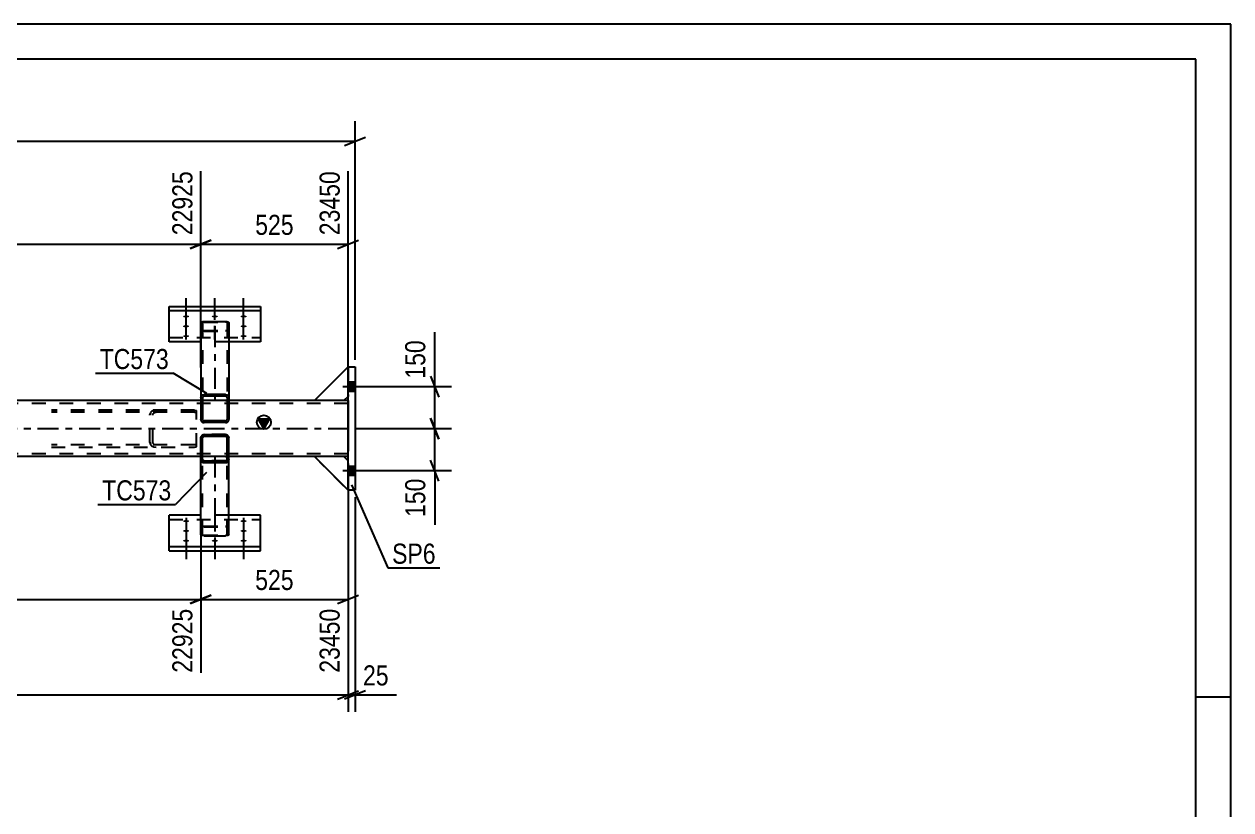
# Model space of a CAD drawing. Header units: millimetres. Extents: x -153 to 1036, y -682 to 159.
# Drawn here: x 864.1 to 1036.2, y 46.9 to 158.9 of the extents above; entities that cross this region are included whole.
import ezdxf

# ---------------------------------------------------------------- set-up
doc = ezdxf.new("R2010")
doc.units = ezdxf.units.MM
doc.linetypes.add('DXK_LINE_DOT2', pattern=[3.9198, 1.9599, -1.9599])
doc.linetypes.add('DXK_LINE_DOT3', pattern=[5.9187, 2.979, -0.9799, 0.9799, -0.9799])
doc.styles.add('Arial Narrow', font='ARIALN.TTF', dxfattribs={"height": 0.2})

# ---------------------------------------------------------------- blocks, each defined once
blk = doc.blocks.new('Unknown-761548098-1163')
at = {"color": 5, "linetype": 'Continuous'}
for p, q in [((1036.19, 158.95), (-152.81, 158.95)), ((1036.19, -682.05), (1036.19, 158.95)), ((1031.19, 153.95), (-147.81, 153.95)), ((1031.19, -677.05), (1031.19, 153.95)), ((1036.19, 62.95), (1031.19, 62.95))]:
    blk.add_line(p, q, dxfattribs=at)
blk = doc.blocks.new('Part-761548098-4506 - 4503')
at = {"color": 2, "linetype": 'Continuous'}
for p, q in [((884.81, 113.63), (884.81, 118.67)), ((884.81, 118.67), (897.81, 118.67)), ((897.81, 118.07), (884.81, 118.07)), ((897.81, 118.67), (897.81, 113.63)), ((889.31, 113.63), (884.81, 113.63)), ((897.81, 113.63), (893.31, 113.63))]:
    blk.add_line(p, q, dxfattribs=at)
at = {"color": 7, "linetype": 'DXK_LINE_DOT2'}
for p, q in [((884.81, 114.23), (897.81, 114.23)), ((893.31, 113.63), (889.31, 113.63))]:
    blk.add_line(p, q, dxfattribs=at)
blk = doc.blocks.new('Part-761548098-4733 - 4503')
at = {"color": 2, "linetype": 'Continuous'}
for p, q in [((910.31, 92.46), (910.31, 110.06)), ((910.31, 110.06), (911.31, 110.06)), ((911.31, 110.06), (911.31, 92.46)), ((911.31, 92.46), (910.31, 92.46))]:
    blk.add_line(p, q, dxfattribs=at)
blk = doc.blocks.new('Part-761548098-4528 - 4503')
at = {"color": 2, "linetype": 'Continuous'}
for p, q in [((889.31, 116.37), (889.35, 116.43)), ((889.31, 116.37), (889.31, 105.64)), ((889.35, 116.43), (889.46, 116.48)), ((889.46, 116.48), (889.61, 116.52)), ((889.61, 116.52), (889.79, 116.53)), ((889.79, 116.53), (892.83, 116.53)), ((892.83, 116.53), (893.02, 116.52)), ((893.02, 116.52), (893.17, 116.48)), ((893.17, 116.48), (893.28, 116.43)), ((893.28, 116.43), (893.31, 116.37)), ((893.31, 116.37), (893.31, 105.26)), ((892.83, 105.26), (889.55, 105.26)), ((893.07, 105.26), (892.83, 105.26)), ((893.31, 105.26), (893.31, 105.26))]:
    blk.add_line(p, q, dxfattribs=at)
at = {"color": 7, "linetype": 'DXK_LINE_DOT2'}
for p, q in [((889.35, 115.27), (889.31, 115.33)), ((889.57, 116.4), (889.55, 116.37)), ((889.55, 116.37), (889.55, 105.26)), ((889.55, 115.33), (889.57, 115.3)), ((889.63, 116.43), (889.57, 116.4)), ((889.57, 115.3), (889.63, 115.27)), ((889.7, 116.44), (889.63, 116.43)), ((889.79, 116.45), (889.7, 116.44)), ((889.79, 116.45), (892.83, 116.45)), ((892.93, 116.44), (892.83, 116.45)), ((893, 116.43), (892.93, 116.44)), ((893.06, 116.4), (893, 116.43)), ((893, 115.27), (893.06, 115.3)), ((893.07, 116.37), (893.06, 116.4)), ((893.06, 115.3), (893.07, 115.33)), ((893.07, 116.37), (893.07, 105.26)), ((893.31, 115.33), (893.28, 115.27)), ((889.46, 115.21), (889.35, 115.27)), ((889.61, 115.18), (889.46, 115.21)), ((889.79, 115.16), (889.61, 115.18)), ((889.63, 115.27), (889.7, 115.25)), ((889.7, 115.25), (889.79, 115.25)), ((889.79, 115.25), (892.83, 115.25)), ((889.79, 115.16), (892.83, 115.16)), ((892.83, 115.25), (892.93, 115.25)), ((893.02, 115.18), (892.83, 115.16)), ((892.93, 115.25), (893, 115.27)), ((893.17, 115.21), (893.02, 115.18)), ((893.28, 115.27), (893.17, 115.21)), ((889.31, 105.64), (889.31, 105.26)), ((889.55, 105.26), (889.31, 105.26)), ((892.83, 105.26), (893.02, 105.26)), ((893.06, 105.26), (893.07, 105.26)), ((893.31, 105.26), (893.07, 105.26))]:
    blk.add_line(p, q, dxfattribs=at)
at = {"color": 7, "linetype": 'DXK_LINE_DOT3'}
blk.add_line((891.31, 115.85), (891.31, 105.26), dxfattribs=at)
blk = doc.blocks.new('Part-761548098-4529 - 4503')
at = {"color": 2, "linetype": 'Continuous'}
for p, q in [((884.81, 83.84), (884.81, 88.89)), ((889.31, 88.89), (884.81, 88.89)), ((897.81, 88.89), (893.31, 88.89)), ((897.81, 83.84), (897.81, 88.89)), ((884.81, 84.44), (897.81, 84.44)), ((884.81, 83.84), (897.81, 83.84))]:
    blk.add_line(p, q, dxfattribs=at)
at = {"color": 7, "linetype": 'DXK_LINE_DOT2'}
for p, q in [((884.81, 88.29), (897.81, 88.29)), ((893.31, 88.89), (889.31, 88.89))]:
    blk.add_line(p, q, dxfattribs=at)
blk = doc.blocks.new('Part-761548098-4681 - 4503')
at = {"linetype": 'Continuous'}
blk.add_hatch(color=2, dxfattribs=at).paths.add_polyline_path([(898.31, 101.26), (897.51, 102.66), (899.11, 102.66)])
at = {"color": 2, "linetype": 'Continuous'}
for p, q in [((889.31, 105.26), (653.32, 105.26)), ((905.52, 105.26), (893.31, 105.26)), ((910.31, 105.26), (909.72, 105.26)), ((910.31, 104.46), (910.31, 98.06)), ((898.31, 101.26), (897.51, 102.66)), ((897.51, 102.66), (899.11, 102.66)), ((899.11, 102.66), (898.31, 101.26)), ((889.31, 97.26), (653.32, 97.26)), ((905.52, 97.26), (893.31, 97.26)), ((910.31, 97.26), (909.72, 97.26))]:
    blk.add_line(p, q, dxfattribs=at)
at = {"color": 7, "linetype": 'DXK_LINE_DOT2'}
for p, q in [((893.31, 105.26), (889.31, 105.26)), ((909.72, 105.26), (905.52, 105.26)), ((910.31, 105.26), (910.31, 104.46)), ((910.31, 105.26), (910.31, 105.02)), ((910.31, 104.86), (-27.68, 104.86)), ((910.31, 97.66), (-27.68, 97.66)), ((893.31, 97.26), (889.31, 97.26)), ((909.72, 97.26), (905.52, 97.26)), ((910.31, 97.26), (910.31, 98.06))]:
    blk.add_line(p, q, dxfattribs=at)
at = {"color": 7, "linetype": 'DXK_LINE_DOT3'}
blk.add_line((-27.68, 101.26), (910.31, 101.26), dxfattribs=at)
at = {"color": 2, "linetype": 'Continuous'}
blk.add_circle((898.31, 102.16), 1, dxfattribs=at)
blk = doc.blocks.new('Part-761548098-4541 - 4503')
at = {"color": 7, "linetype": 'DXK_LINE_DOT2'}
for p, q in [((888.42, 103.9), (868, 103.9)), ((888.42, 103.58), (868, 103.58)), ((882.12, 103.5), (882.05, 103.26)), ((882.05, 99.26), (882.05, 103.26)), ((882.49, 103.26), (882.52, 103.38)), ((882.49, 99.26), (882.49, 103.26)), ((882.93, 103.9), (882.59, 103.85)), ((882.76, 103.55), (882.93, 103.58)), ((888.42, 103.9), (888.68, 103.86)), ((888.42, 103.58), (888.59, 103.55)), ((888.59, 103.55), (888.68, 103.51)), ((888.68, 98.65), (888.68, 103.86)), ((888.42, 98.94), (868, 98.94)), ((868, 98.62), (888.42, 98.62)), ((882.05, 99.26), (882.12, 99.01)), ((882.52, 99.13), (882.49, 99.26)), ((882.59, 98.67), (882.93, 98.62)), ((882.93, 98.94), (882.76, 98.96)), ((888.59, 98.96), (888.42, 98.94)), ((888.42, 98.62), (888.68, 98.65)), ((888.68, 99), (888.59, 98.96))]:
    blk.add_line(p, q, dxfattribs=at)
for centre, radius, start, end in [((882.79, 103.07), 0.802, 104.5548, 147.5896), ((882.86, 103.16), 0.401, 104.5548, 147.5896), ((882.79, 99.44), 0.802, 212.4104, 255.4452), ((882.86, 99.35), 0.401, 212.4104, 255.4452)]:
    blk.add_arc(centre, radius, start, end, dxfattribs=at)
blk = doc.blocks.new('Part-761548098-4582 - 4503')
at = {"color": 7, "linetype": 'DXK_LINE_DOT2'}
for p, q in [((889.31, 96.88), (889.31, 97.26)), ((889.55, 97.26), (889.31, 97.26)), ((889.55, 86.14), (889.55, 97.26)), ((892.83, 97.26), (893.31, 97.26)), ((893, 97.26), (893.02, 97.26)), ((893.02, 97.26), (893.06, 97.26)), ((893.06, 97.26), (893.07, 97.26)), ((893.07, 86.14), (893.07, 97.26)), ((893.31, 96.88), (893.31, 97.26)), ((889.31, 87.18), (889.35, 87.25)), ((889.35, 87.25), (889.46, 87.3)), ((889.46, 87.3), (889.61, 87.34)), ((889.57, 87.22), (889.55, 87.18)), ((889.55, 86.14), (889.57, 86.11)), ((889.63, 87.24), (889.57, 87.22)), ((889.57, 86.11), (889.63, 86.09)), ((889.61, 87.34), (889.79, 87.35)), ((889.7, 87.26), (889.63, 87.24)), ((889.63, 86.09), (889.7, 86.07)), ((889.79, 87.27), (889.7, 87.26)), ((889.7, 86.07), (889.79, 86.06)), ((889.79, 87.35), (892.83, 87.35)), ((889.79, 87.27), (892.83, 87.27)), ((889.79, 86.06), (892.83, 86.06)), ((892.83, 87.35), (893.02, 87.34)), ((892.93, 87.26), (892.83, 87.27)), ((892.83, 86.06), (892.93, 86.07)), ((893, 87.24), (892.93, 87.26)), ((892.93, 86.07), (893, 86.09)), ((893, 87.24), (893.02, 87.23)), ((893, 86.09), (893.06, 86.11)), ((893.02, 87.34), (893.17, 87.3)), ((893.02, 87.23), (893.06, 87.22)), ((893.07, 87.18), (893.06, 87.22)), ((893.06, 86.11), (893.07, 86.14)), ((893.17, 87.3), (893.28, 87.25)), ((893.28, 87.25), (893.31, 87.18))]:
    blk.add_line(p, q, dxfattribs=at)
at = {"color": 2, "linetype": 'Continuous'}
for p, q in [((889.31, 86.14), (889.31, 96.88)), ((893.07, 97.26), (889.55, 97.26)), ((893.31, 86.14), (893.31, 96.88)), ((889.35, 86.08), (889.31, 86.14)), ((889.46, 86.03), (889.35, 86.08)), ((893.28, 86.08), (893.17, 86.03)), ((893.31, 86.14), (893.28, 86.08)), ((889.61, 85.99), (889.46, 86.03)), ((889.79, 85.98), (889.61, 85.99)), ((889.79, 85.98), (892.83, 85.98)), ((893.02, 85.99), (892.83, 85.98)), ((893.17, 86.03), (893.02, 85.99))]:
    blk.add_line(p, q, dxfattribs=at)
at = {"color": 7, "linetype": 'DXK_LINE_DOT3'}
blk.add_line((891.31, 97.26), (891.31, 86.66), dxfattribs=at)
blk = doc.blocks.new('Bolt-761548098-4640 - 4503')
at = {"linetype": 'Continuous'}
for points in [[(911.31, 106.6), (911.31, 107.92), (910.31, 107.92), (910.31, 106.6)], [(911.31, 106.6), (911.31, 107.92), (910.31, 107.92), (910.31, 106.6)], [(911.31, 94.6), (911.31, 95.92), (910.31, 95.92), (910.31, 94.6)], [(911.31, 94.6), (911.31, 95.92), (910.31, 95.92), (910.31, 94.6)]]:
    blk.add_hatch(color=1, dxfattribs=at).paths.add_polyline_path(points)
at = {"color": 1, "linetype": 'Continuous'}
for p, q in [((909.55, 107.26), (914.31, 107.26)), ((909.55, 107.26), (914.31, 107.26)), ((910.31, 107.92), (911.31, 107.92)), ((910.31, 107.92), (911.31, 107.92)), ((910.31, 106.6), (911.31, 106.6)), ((910.31, 106.6), (911.31, 106.6)), ((909.55, 95.26), (914.31, 95.26)), ((909.55, 95.26), (914.31, 95.26)), ((910.31, 95.92), (911.31, 95.92)), ((910.31, 95.92), (911.31, 95.92)), ((910.31, 94.6), (911.31, 94.6)), ((910.31, 94.6), (911.31, 94.6))]:
    blk.add_line(p, q, dxfattribs=at)
blk = doc.blocks.new('Bolt-761548098-4655 - 4503')
at = {"linetype": 'Continuous'}
for points in [[(887.21, 87.92), (887.12, 87.92), (887.04, 87.93), (886.96, 87.94), (886.89, 87.97), (886.83, 87.99), (886.8, 88.02), (886.78, 88.05), (886.78, 88.08), (886.8, 88.11), (886.83, 88.14), (886.89, 88.17), (886.96, 88.19), (887.04, 88.2), (887.12, 88.21), (887.21, 88.22), (887.31, 88.21), (887.39, 88.2), (887.47, 88.19), (887.54, 88.17), (887.6, 88.14), (887.63, 88.11), (887.65, 88.08), (887.65, 88.05), (887.63, 88.02), (887.6, 87.99), (887.54, 87.97), (887.47, 87.94), (887.39, 87.93), (887.31, 87.92)], [(895.41, 87.92), (895.32, 87.92), (895.24, 87.93), (895.16, 87.94), (895.09, 87.97), (895.03, 87.99), (895, 88.02), (894.98, 88.05), (894.98, 88.08), (895, 88.11), (895.03, 88.14), (895.09, 88.17), (895.16, 88.19), (895.24, 88.2), (895.32, 88.21), (895.41, 88.22), (895.51, 88.21), (895.59, 88.2), (895.67, 88.19), (895.74, 88.17), (895.8, 88.14), (895.83, 88.11), (895.85, 88.08), (895.85, 88.05), (895.83, 88.02), (895.8, 87.99), (895.74, 87.97), (895.67, 87.94), (895.59, 87.93), (895.51, 87.92)], [(887.21, 86.51), (887.12, 86.52), (887.04, 86.53), (886.96, 86.54), (886.89, 86.56), (886.83, 86.59), (886.8, 86.62), (886.78, 86.65), (886.78, 86.68), (886.8, 86.71), (886.83, 86.74), (886.89, 86.76), (886.96, 86.79), (887.04, 86.8), (887.12, 86.81), (887.21, 86.81), (887.31, 86.81), (887.39, 86.8), (887.47, 86.79), (887.54, 86.76), (887.6, 86.74), (887.63, 86.71), (887.65, 86.68), (887.65, 86.65), (887.63, 86.62), (887.6, 86.59), (887.54, 86.56), (887.47, 86.54), (887.39, 86.53), (887.31, 86.52)], [(895.41, 86.51), (895.32, 86.52), (895.24, 86.53), (895.16, 86.54), (895.09, 86.56), (895.03, 86.59), (895, 86.62), (894.98, 86.65), (894.98, 86.68), (895, 86.71), (895.03, 86.74), (895.09, 86.76), (895.16, 86.79), (895.24, 86.8), (895.32, 86.81), (895.41, 86.81), (895.51, 86.81), (895.59, 86.8), (895.67, 86.79), (895.74, 86.76), (895.8, 86.74), (895.83, 86.71), (895.85, 86.68), (895.85, 86.65), (895.83, 86.62), (895.8, 86.59), (895.74, 86.56), (895.67, 86.54), (895.59, 86.53), (895.51, 86.52)], [(887.21, 85.11), (887.12, 85.11), (887.04, 85.12), (886.96, 85.14), (886.89, 85.16), (886.83, 85.19), (886.8, 85.22), (886.78, 85.25), (886.78, 85.28), (886.8, 85.31), (886.83, 85.34), (886.89, 85.36), (886.96, 85.38), (887.04, 85.4), (887.12, 85.41), (887.21, 85.41), (887.31, 85.41), (887.39, 85.4), (887.47, 85.38), (887.54, 85.36), (887.6, 85.34), (887.63, 85.31), (887.65, 85.28), (887.65, 85.25), (887.63, 85.22), (887.6, 85.19), (887.54, 85.16), (887.47, 85.14), (887.39, 85.12), (887.31, 85.11)], [(891.31, 85.11), (891.22, 85.11), (891.14, 85.12), (891.06, 85.14), (890.99, 85.16), (890.93, 85.19), (890.9, 85.22), (890.88, 85.25), (890.88, 85.28), (890.9, 85.31), (890.93, 85.34), (890.99, 85.36), (891.06, 85.38), (891.14, 85.4), (891.22, 85.41), (891.31, 85.41), (891.41, 85.41), (891.49, 85.4), (891.57, 85.38), (891.64, 85.36), (891.7, 85.34), (891.73, 85.31), (891.75, 85.28), (891.75, 85.25), (891.73, 85.22), (891.7, 85.19), (891.64, 85.16), (891.57, 85.14), (891.49, 85.12), (891.41, 85.11)], [(895.41, 85.11), (895.32, 85.11), (895.24, 85.12), (895.16, 85.14), (895.09, 85.16), (895.03, 85.19), (895, 85.22), (894.98, 85.25), (894.98, 85.28), (895, 85.31), (895.03, 85.34), (895.09, 85.36), (895.16, 85.38), (895.24, 85.4), (895.32, 85.41), (895.41, 85.41), (895.51, 85.41), (895.59, 85.4), (895.67, 85.38), (895.74, 85.36), (895.8, 85.34), (895.83, 85.31), (895.85, 85.28), (895.85, 85.25), (895.83, 85.22), (895.8, 85.19), (895.74, 85.16), (895.67, 85.14), (895.59, 85.12), (895.51, 85.11)]]:
    blk.add_hatch(color=1, dxfattribs=at).paths.add_polyline_path(points)
at = {"color": 1, "linetype": 'Continuous'}
for p, q in [((887.21, 88.55), (887.21, 85.44)), ((895.41, 88.55), (895.41, 85.44)), ((887.21, 87.15), (887.21, 84.03)), ((895.41, 87.15), (895.41, 84.03)), ((887.21, 85.75), (887.21, 82.63)), ((891.31, 85.75), (891.31, 82.63)), ((895.41, 85.75), (895.41, 82.63))]:
    blk.add_line(p, q, dxfattribs=at)
at = {"color": 1, "linetype": 'DXK_LINE_DOT2'}
blk.add_line((891.31, 88.55), (891.31, 85.44), dxfattribs=at)
blk = doc.blocks.new('Bolt-761548098-4656 - 4503')
at = {"linetype": 'Continuous'}
for points in [[(887.21, 117.4), (887.31, 117.4), (887.39, 117.39), (887.47, 117.37), (887.54, 117.35), (887.6, 117.33), (887.63, 117.3), (887.65, 117.27), (887.65, 117.24), (887.63, 117.2), (887.6, 117.18), (887.54, 117.15), (887.47, 117.13), (887.39, 117.11), (887.31, 117.1), (887.21, 117.1), (887.12, 117.1), (887.04, 117.11), (886.96, 117.13), (886.89, 117.15), (886.83, 117.18), (886.8, 117.2), (886.78, 117.24), (886.78, 117.27), (886.8, 117.3), (886.83, 117.33), (886.89, 117.35), (886.96, 117.37), (887.04, 117.39), (887.12, 117.4)], [(891.31, 117.4), (891.41, 117.4), (891.49, 117.39), (891.57, 117.37), (891.64, 117.35), (891.7, 117.33), (891.73, 117.3), (891.75, 117.27), (891.75, 117.24), (891.73, 117.2), (891.7, 117.18), (891.64, 117.15), (891.57, 117.13), (891.49, 117.11), (891.41, 117.1), (891.31, 117.1), (891.22, 117.1), (891.14, 117.11), (891.06, 117.13), (890.99, 117.15), (890.93, 117.18), (890.9, 117.2), (890.88, 117.24), (890.88, 117.27), (890.9, 117.3), (890.93, 117.33), (890.99, 117.35), (891.06, 117.37), (891.14, 117.39), (891.22, 117.4)], [(895.41, 117.4), (895.51, 117.4), (895.59, 117.39), (895.67, 117.37), (895.74, 117.35), (895.8, 117.33), (895.83, 117.3), (895.85, 117.27), (895.85, 117.24), (895.83, 117.2), (895.8, 117.18), (895.74, 117.15), (895.67, 117.13), (895.59, 117.11), (895.51, 117.1), (895.41, 117.1), (895.32, 117.1), (895.24, 117.11), (895.16, 117.13), (895.09, 117.15), (895.03, 117.18), (895, 117.2), (894.98, 117.24), (894.98, 117.27), (895, 117.3), (895.03, 117.33), (895.09, 117.35), (895.16, 117.37), (895.24, 117.39), (895.32, 117.4)], [(887.21, 116), (887.31, 116), (887.39, 115.99), (887.47, 115.97), (887.54, 115.95), (887.6, 115.92), (887.63, 115.9), (887.65, 115.86), (887.65, 115.83), (887.63, 115.8), (887.6, 115.77), (887.54, 115.75), (887.47, 115.73), (887.39, 115.71), (887.31, 115.7), (887.21, 115.7), (887.12, 115.7), (887.04, 115.71), (886.96, 115.73), (886.89, 115.75), (886.83, 115.77), (886.8, 115.8), (886.78, 115.83), (886.78, 115.86), (886.8, 115.9), (886.83, 115.92), (886.89, 115.95), (886.96, 115.97), (887.04, 115.99), (887.12, 116)], [(895.41, 116), (895.51, 116), (895.59, 115.99), (895.67, 115.97), (895.74, 115.95), (895.8, 115.92), (895.83, 115.9), (895.85, 115.86), (895.85, 115.83), (895.83, 115.8), (895.8, 115.77), (895.74, 115.75), (895.67, 115.73), (895.59, 115.71), (895.51, 115.7), (895.41, 115.7), (895.32, 115.7), (895.24, 115.71), (895.16, 115.73), (895.09, 115.75), (895.03, 115.77), (895, 115.8), (894.98, 115.83), (894.98, 115.86), (895, 115.9), (895.03, 115.92), (895.09, 115.95), (895.16, 115.97), (895.24, 115.99), (895.32, 116)], [(887.21, 114.6), (887.31, 114.59), (887.39, 114.58), (887.47, 114.57), (887.54, 114.55), (887.6, 114.52), (887.63, 114.49), (887.65, 114.46), (887.65, 114.43), (887.63, 114.4), (887.6, 114.37), (887.54, 114.35), (887.47, 114.32), (887.39, 114.31), (887.31, 114.3), (887.21, 114.3), (887.12, 114.3), (887.04, 114.31), (886.96, 114.32), (886.89, 114.35), (886.83, 114.37), (886.8, 114.4), (886.78, 114.43), (886.78, 114.46), (886.8, 114.49), (886.83, 114.52), (886.89, 114.55), (886.96, 114.57), (887.04, 114.58), (887.12, 114.59)], [(895.41, 114.6), (895.51, 114.59), (895.59, 114.58), (895.67, 114.57), (895.74, 114.55), (895.8, 114.52), (895.83, 114.49), (895.85, 114.46), (895.85, 114.43), (895.83, 114.4), (895.8, 114.37), (895.74, 114.35), (895.67, 114.32), (895.59, 114.31), (895.51, 114.3), (895.41, 114.3), (895.32, 114.3), (895.24, 114.31), (895.16, 114.32), (895.09, 114.35), (895.03, 114.37), (895, 114.4), (894.98, 114.43), (894.98, 114.46), (895, 114.49), (895.03, 114.52), (895.09, 114.55), (895.16, 114.57), (895.24, 114.58), (895.32, 114.59)]]:
    blk.add_hatch(color=1, dxfattribs=at).paths.add_polyline_path(points)
at = {"color": 1, "linetype": 'Continuous'}
for p, q in [((887.21, 116.76), (887.21, 119.88)), ((891.31, 116.76), (891.31, 119.88)), ((895.41, 116.76), (895.41, 119.88)), ((887.21, 115.36), (887.21, 118.48)), ((887.21, 113.96), (887.21, 117.08)), ((895.41, 115.36), (895.41, 118.48)), ((895.41, 113.96), (895.41, 117.08))]:
    blk.add_line(p, q, dxfattribs=at)
at = {"color": 1, "linetype": 'DXK_LINE_DOT2'}
blk.add_line((891.31, 113.96), (891.31, 117.08), dxfattribs=at)
blk = doc.blocks.new('Part-761548098-4667 - 4503')
at = {"color": 7, "linetype": 'DXK_LINE_DOT2'}
for p, q in [((909.72, 97.26), (905.52, 97.26)), ((905.52, 97.26), (910.32, 92.46)), ((910.32, 96.66), (909.72, 97.26)), ((910.32, 92.46), (910.32, 96.66))]:
    blk.add_line(p, q, dxfattribs=at)
blk = doc.blocks.new('Part-761548098-4670 - 4503')
at = {"color": 7, "linetype": 'DXK_LINE_DOT2'}
for p, q in [((905.52, 105.26), (910.32, 110.06)), ((910.32, 110.06), (910.32, 105.86)), ((909.72, 105.26), (905.52, 105.26)), ((910.32, 105.86), (909.72, 105.26))]:
    blk.add_line(p, q, dxfattribs=at)
blk = doc.blocks.new('Part-761548098-4673 - 4503')
at = {"color": 2, "linetype": 'Continuous'}
for p, q in [((905.52, 105.26), (910.31, 110.06)), ((909.72, 105.26), (905.52, 105.26)), ((910.31, 105.86), (909.72, 105.26))]:
    blk.add_line(p, q, dxfattribs=at)
at = {"color": 7, "linetype": 'DXK_LINE_DOT2'}
for p, q in [((910.31, 110.06), (910.32, 110.06)), ((910.32, 110.06), (910.31, 110.06)), ((910.32, 110.06), (910.32, 105.86)), ((910.32, 105.86), (910.31, 105.86)), ((910.32, 105.86), (910.31, 105.86))]:
    blk.add_line(p, q, dxfattribs=at)
blk = doc.blocks.new('Part-761548098-4676 - 4503')
at = {"color": 7, "linetype": 'DXK_LINE_DOT2'}
for p, q in [((905.52, 105.26), (910.32, 110.06)), ((910.32, 110.06), (910.32, 105.86)), ((909.72, 105.26), (905.52, 105.26)), ((910.32, 105.86), (909.72, 105.26))]:
    blk.add_line(p, q, dxfattribs=at)
blk = doc.blocks.new('Part-761548098-4689 - 4503')
at = {"color": 7, "linetype": 'DXK_LINE_DOT2'}
for p, q in [((909.72, 97.26), (905.52, 97.26)), ((905.52, 97.26), (910.32, 92.46)), ((910.32, 96.66), (909.72, 97.26)), ((910.32, 92.46), (910.32, 96.66))]:
    blk.add_line(p, q, dxfattribs=at)
blk = doc.blocks.new('Part-761548098-4692 - 4503')
at = {"color": 2, "linetype": 'Continuous'}
for p, q in [((909.72, 97.26), (905.52, 97.26)), ((905.52, 97.26), (910.31, 92.46)), ((910.31, 96.66), (909.72, 97.26))]:
    blk.add_line(p, q, dxfattribs=at)
at = {"color": 7, "linetype": 'DXK_LINE_DOT2'}
for p, q in [((910.31, 96.66), (910.32, 96.66)), ((910.32, 96.66), (910.31, 96.66)), ((910.32, 92.46), (910.32, 96.66)), ((910.31, 92.46), (910.32, 92.46)), ((910.32, 92.46), (910.31, 92.46))]:
    blk.add_line(p, q, dxfattribs=at)
blk = doc.blocks.new('Part-761548098-4755 - 4503')
at = {"color": 2, "linetype": 'Continuous'}
for p, q in [((889.35, 100.1), (889.31, 99.92)), ((889.31, 96.88), (889.31, 99.92)), ((889.46, 100.26), (889.35, 100.1)), ((889.61, 100.36), (889.46, 100.26)), ((889.55, 99.92), (889.57, 100.01)), ((889.55, 99.92), (889.55, 99.92)), ((889.55, 96.88), (889.55, 99.92)), ((889.57, 100.01), (889.63, 100.09)), ((889.79, 100.4), (889.61, 100.36)), ((889.63, 100.09), (889.7, 100.14)), ((889.7, 100.14), (889.79, 100.16)), ((889.79, 100.4), (892.83, 100.4)), ((889.79, 100.4), (889.79, 100.4)), ((889.79, 100.16), (889.79, 100.16)), ((889.79, 100.16), (892.83, 100.16)), ((892.83, 100.4), (892.83, 100.4)), ((893.02, 100.36), (892.83, 100.4)), ((892.83, 100.16), (892.83, 100.16)), ((892.83, 100.16), (892.93, 100.14)), ((892.93, 100.14), (893, 100.09)), ((893, 100.09), (893.06, 100.01)), ((893.17, 100.26), (893.02, 100.36)), ((893.06, 100.01), (893.07, 99.92)), ((893.07, 99.92), (893.07, 99.92)), ((893.07, 96.88), (893.07, 99.92)), ((893.28, 100.1), (893.17, 100.26)), ((893.31, 99.92), (893.28, 100.1)), ((893.31, 96.88), (893.31, 99.92)), ((889.31, 96.88), (889.35, 96.7)), ((889.35, 96.7), (889.46, 96.54)), ((889.46, 96.54), (889.61, 96.44)), ((889.55, 96.88), (889.55, 96.88)), ((889.57, 96.79), (889.55, 96.88)), ((889.63, 96.71), (889.57, 96.79)), ((889.61, 96.44), (889.79, 96.4)), ((889.7, 96.66), (889.63, 96.71)), ((889.79, 96.64), (889.7, 96.66)), ((889.79, 96.64), (889.79, 96.64)), ((889.79, 96.64), (892.83, 96.64)), ((889.79, 96.4), (892.83, 96.4)), ((889.79, 96.4), (889.79, 96.4)), ((892.93, 96.66), (892.83, 96.64)), ((892.83, 96.64), (892.83, 96.64)), ((892.83, 96.4), (893.02, 96.44)), ((892.83, 96.4), (892.83, 96.4)), ((893, 96.71), (892.93, 96.66)), ((893.06, 96.79), (893, 96.71)), ((893.02, 96.44), (893.17, 96.54)), ((893.07, 96.88), (893.06, 96.79)), ((893.07, 96.88), (893.07, 96.88)), ((893.17, 96.54), (893.28, 96.7)), ((893.28, 96.7), (893.31, 96.88))]:
    blk.add_line(p, q, dxfattribs=at)
at = {"color": 7, "linetype": 'DXK_LINE_DOT2'}
for p, q in [((889.31, 99.92), (889.35, 100.1)), ((889.57, 100.01), (889.55, 99.92)), ((889.63, 100.09), (889.57, 100.01)), ((889.61, 100.36), (889.79, 100.4)), ((889.7, 100.14), (889.63, 100.09)), ((889.79, 100.16), (889.7, 100.14)), ((892.83, 100.4), (889.79, 100.4)), ((889.79, 100.16), (892.83, 100.16)), ((892.83, 100.4), (893.02, 100.36)), ((892.93, 100.14), (892.83, 100.16)), ((893, 100.09), (892.93, 100.14)), ((893.06, 100.01), (893, 100.09)), ((893.07, 99.92), (893.06, 100.01)), ((893.28, 100.1), (893.31, 99.92)), ((889.55, 97.26), (889.31, 97.26)), ((889.31, 96.88), (889.31, 96.88)), ((889.35, 96.7), (889.31, 96.88)), ((889.46, 96.54), (889.35, 96.7)), ((889.61, 96.44), (889.46, 96.54)), ((889.55, 96.88), (889.55, 96.88)), ((889.55, 96.88), (889.57, 96.79)), ((889.57, 96.79), (889.63, 96.71)), ((889.79, 96.4), (889.61, 96.44)), ((889.63, 96.71), (889.7, 96.66)), ((889.7, 96.66), (889.79, 96.64)), ((892.83, 96.64), (889.79, 96.64)), ((889.79, 96.4), (892.83, 96.4)), ((892.83, 96.64), (892.93, 96.66)), ((893.02, 96.44), (892.83, 96.4)), ((892.93, 96.66), (893, 96.71)), ((893, 96.71), (893.06, 96.79)), ((893.17, 96.54), (893.02, 96.44)), ((893.06, 96.79), (893.07, 96.88)), ((893.31, 97.26), (893.07, 97.26)), ((893.07, 96.88), (893.07, 96.88)), ((893.28, 96.7), (893.17, 96.54)), ((893.31, 96.88), (893.28, 96.7))]:
    blk.add_line(p, q, dxfattribs=at)
for centre, start, end in [((889.79, 99.92), 112.5, 157.5), ((892.83, 99.92), 22.5, 67.5)]:
    blk.add_arc(centre, 0.48, start, end, dxfattribs=at)
blk = doc.blocks.new('Part-761548098-4756 - 4503')
at = {"color": 2, "linetype": 'Continuous'}
for p, q in [((889.31, 105.63), (889.35, 105.81)), ((889.31, 105.63), (889.31, 102.59)), ((889.35, 105.81), (889.45, 105.97)), ((889.45, 105.97), (889.61, 106.07)), ((889.57, 105.72), (889.55, 105.63)), ((889.55, 105.63), (889.55, 102.59)), ((889.62, 105.8), (889.57, 105.72)), ((889.61, 106.07), (889.79, 106.11)), ((889.7, 105.85), (889.62, 105.8)), ((889.79, 105.87), (889.7, 105.85)), ((892.83, 106.11), (889.79, 106.11)), ((892.83, 105.87), (889.79, 105.87)), ((892.83, 106.11), (893.02, 106.07)), ((892.93, 105.85), (892.83, 105.87)), ((893, 105.8), (892.93, 105.85)), ((893.05, 105.72), (893, 105.8)), ((893.02, 106.07), (893.17, 105.97)), ((893.07, 105.63), (893.05, 105.72)), ((893.07, 105.63), (893.07, 102.59)), ((893.17, 105.97), (893.28, 105.81)), ((893.28, 105.81), (893.31, 105.63)), ((893.31, 105.63), (893.31, 102.59)), ((889.31, 102.59), (889.35, 102.4)), ((889.35, 102.4), (889.45, 102.25)), ((889.45, 102.25), (889.61, 102.14)), ((889.55, 102.59), (889.57, 102.5)), ((889.57, 102.5), (889.62, 102.42)), ((889.61, 102.14), (889.79, 102.11)), ((889.62, 102.42), (889.7, 102.37)), ((889.7, 102.37), (889.79, 102.35)), ((892.83, 102.35), (889.79, 102.35)), ((892.83, 102.11), (889.79, 102.11)), ((892.83, 102.35), (892.93, 102.37)), ((892.83, 102.11), (893.02, 102.14)), ((892.93, 102.37), (893, 102.42)), ((893, 102.42), (893.05, 102.5)), ((893.02, 102.14), (893.17, 102.25)), ((893.05, 102.5), (893.07, 102.59)), ((893.17, 102.25), (893.28, 102.4)), ((893.28, 102.4), (893.31, 102.59))]:
    blk.add_line(p, q, dxfattribs=at)
at = {"color": 7, "linetype": 'DXK_LINE_DOT2'}
for p, q in [((889.55, 105.26), (889.31, 105.26)), ((893.31, 105.26), (893.07, 105.26)), ((889.35, 102.4), (889.31, 102.59)), ((889.79, 102.11), (889.61, 102.14)), ((893.02, 102.14), (892.83, 102.11)), ((893.31, 102.59), (893.28, 102.4))]:
    blk.add_line(p, q, dxfattribs=at)
for centre, start, end in [((889.79, 102.59), 202.5, 247.5), ((892.83, 102.59), 292.5, 337.5)]:
    blk.add_arc(centre, 0.48, start, end, dxfattribs=at)
blk = doc.blocks.new('StraightDimension-761548098-11815 - 4503')
at = {"color": 7, "linetype": 'Continuous'}
for p, q in [((911.31, 111.06), (911.31, 145.09)), ((909.81, 141.64), (912.81, 142.84)), ((-28.68, 142.24), (911.31, 142.24))]:
    blk.add_line(p, q, dxfattribs=at)
blk = doc.blocks.new('StraightDimension-761548098-11749 - 4503')
at = {"color": 7, "linetype": 'Continuous'}
for p, q in [((910.32, 91.46), (910.32, 60.88)), ((908.82, 62.68), (911.82, 63.88)), ((-27.68, 63.28), (910.32, 63.28))]:
    blk.add_line(p, q, dxfattribs=at)
blk = doc.blocks.new('StraightDimension-761548098-11845 - 4503')
at = {"color": 7, "linetype": 'Continuous'}
for p, q in [((922.07, 108.76), (923.27, 105.76)), ((912.31, 107.26), (925.07, 107.26)), ((922.67, 101.26), (922.67, 107.26)), ((923.27, 99.76), (922.07, 102.76)), ((911.31, 101.26), (925.07, 101.26))]:
    blk.add_line(p, q, dxfattribs=at)
at = {"color": 0}
blk.add_wipeout([(921.92, 114.47), (917.72, 114.47), (917.72, 107.78), (921.92, 107.78)], dxfattribs=at)
at = {"color": 7, "linetype": 'Continuous'}
blk.add_line((922.67, 107.26), (922.67, 114.99), dxfattribs=at)
blk.add_line((922.67, 107.26), (922.67, 114.99), dxfattribs=at)
at = {"color": 3, "style": 'Arial Narrow'}
blk.add_text('150', height=2.863, rotation=90.0002, dxfattribs=at).set_placement((921.32, 108.38))
blk = doc.blocks.new('StraightDimension-761548098-11703 - 4503')
at = {"color": 7, "linetype": 'Continuous'}
for p, q in [((910.31, 96.26), (910.31, 66.44)), ((889.31, 87.89), (889.31, 66.44)), ((890.81, 77.49), (887.81, 76.29)), ((908.81, 76.29), (911.81, 77.49)), ((889.31, 76.89), (910.31, 76.89))]:
    blk.add_line(p, q, dxfattribs=at)
at = {"color": 0}
blk.add_wipeout([(903.16, 77.64), (903.16, 81.84), (896.47, 81.84), (896.47, 77.64)], dxfattribs=at)
at = {"color": 0, "linetype": 'Continuous'}
blk.add_wipeout([(909.71, 76.19), (905.51, 76.19), (905.51, 65.84), (909.71, 65.84)], dxfattribs=at)
at = {"color": 3, "style": 'Arial Narrow'}
blk.add_text('525', height=2.863, dxfattribs=at).set_placement((897.07, 78.24))
at = {"color": 3, "linetype": 'Continuous', "style": 'Arial Narrow'}
blk.add_text('23450', height=2.863, rotation=90.0002, dxfattribs=at).set_placement((909.11, 66.44))
blk = doc.blocks.new('StraightDimension-761548098-4809 - 4503')
at = {"color": 7, "linetype": 'Continuous'}
for p, q in [((889.31, 109.96), (889.31, 137.99)), ((910.32, 106.26), (910.32, 137.99)), ((890.81, 128.14), (887.81, 126.94)), ((889.31, 127.54), (910.32, 127.54)), ((908.82, 126.94), (911.82, 128.14))]:
    blk.add_line(p, q, dxfattribs=at)
at = {"color": 0, "linetype": 'Continuous'}
blk.add_wipeout([(909.72, 138.59), (905.52, 138.59), (905.52, 128.24), (909.72, 128.24)], dxfattribs=at)
at = {"color": 0}
blk.add_wipeout([(903.16, 128.29), (903.16, 132.49), (896.47, 132.49), (896.47, 128.29)], dxfattribs=at)
at = {"color": 3, "linetype": 'Continuous', "style": 'Arial Narrow'}
blk.add_text('23450', height=2.863, rotation=90.0002, dxfattribs=at).set_placement((909.12, 128.84))
at = {"color": 3, "style": 'Arial Narrow'}
blk.add_text('525', height=2.863, dxfattribs=at).set_placement((897.07, 128.89))
blk = doc.blocks.new('StraightDimension-761548098-4819 - 4503')
at = {"color": 7, "linetype": 'Continuous'}
for p, q in [((889.31, 109.96), (889.31, 137.99)), ((649.32, 127.54), (889.31, 127.54)), ((887.81, 126.94), (890.81, 128.14))]:
    blk.add_line(p, q, dxfattribs=at)
at = {"color": 0, "linetype": 'Continuous'}
blk.add_wipeout([(888.71, 138.59), (884.51, 138.59), (884.51, 128.24), (888.71, 128.24)], dxfattribs=at)
at = {"color": 3, "linetype": 'Continuous', "style": 'Arial Narrow'}
blk.add_text('22925', height=2.863, rotation=90.0002, dxfattribs=at).set_placement((888.11, 128.84))
blk = doc.blocks.new('StraightDimension-761548098-11704 - 4503')
at = {"color": 7, "linetype": 'Continuous'}
for p, q in [((889.31, 87.89), (889.31, 66.44)), ((887.81, 76.29), (890.81, 77.49)), ((649.32, 76.89), (889.31, 76.89))]:
    blk.add_line(p, q, dxfattribs=at)
at = {"color": 0, "linetype": 'Continuous'}
blk.add_wipeout([(888.71, 76.19), (884.51, 76.19), (884.51, 65.84), (888.71, 65.84)], dxfattribs=at)
at = {"color": 3, "linetype": 'Continuous', "style": 'Arial Narrow'}
blk.add_text('22925', height=2.863, rotation=90.0002, dxfattribs=at).set_placement((888.11, 66.44))
blk = doc.blocks.new('StraightDimension-761548098-11748 - 4503')
at = {"color": 7, "linetype": 'Continuous'}
for p, q in [((910.32, 91.46), (910.32, 60.88)), ((911.31, 91.46), (911.31, 60.88)), ((908.82, 62.68), (911.82, 63.88)), ((912.81, 63.88), (909.81, 62.68)), ((910.32, 63.28), (911.31, 63.28))]:
    blk.add_line(p, q, dxfattribs=at)
at = {"color": 0}
blk.add_wipeout([(916.7, 64.03), (916.7, 68.23), (911.84, 68.23), (911.84, 64.03)], dxfattribs=at)
at = {"color": 7, "linetype": 'Continuous'}
blk.add_line((911.31, 63.28), (917.22, 63.28), dxfattribs=at)
blk.add_line((911.31, 63.28), (917.22, 63.28), dxfattribs=at)
at = {"color": 3, "style": 'Arial Narrow'}
blk.add_text('25', height=2.863, dxfattribs=at).set_placement((912.44, 64.63))
blk = doc.blocks.new('StraightDimension-761548098-11846 - 4503')
at = {"color": 7, "linetype": 'Continuous'}
for p, q in [((922.07, 102.76), (923.27, 99.76)), ((911.31, 101.26), (925.07, 101.26)), ((922.67, 95.26), (922.67, 101.26)), ((923.27, 93.76), (922.07, 96.76)), ((912.31, 95.26), (925.07, 95.26))]:
    blk.add_line(p, q, dxfattribs=at)
at = {"color": 0}
blk.add_wipeout([(921.92, 94.73), (917.72, 94.73), (917.72, 88.05), (921.92, 88.05)], dxfattribs=at)
at = {"color": 7, "linetype": 'Continuous'}
blk.add_line((922.67, 95.26), (922.67, 87.52), dxfattribs=at)
blk.add_line((922.67, 95.26), (922.67, 87.52), dxfattribs=at)
at = {"color": 3, "style": 'Arial Narrow'}
blk.add_text('150', height=2.863, rotation=90.0002, dxfattribs=at).set_placement((921.32, 88.65))
blk = doc.blocks.new('Mark-761548098-4524 - 4503')
at = {"color": 0}
blk.add_wipeout([(884.75, 109.75), (884.75, 112.75), (874.89, 112.75), (874.89, 109.75)], dxfattribs=at)
blk.add_wipeout([(884.75, 109.75), (884.75, 112.75), (874.89, 112.75), (874.89, 109.75)], dxfattribs=at)
at = {"color": 30, "linetype": 'Continuous'}
for p in [(874.29, 109.15), (890.19, 106.25)]:
    blk.add_line(p, (885.35, 109.15), dxfattribs=at)
at = {"color": 3, "style": 'Arial Narrow'}
blk.add_text('TC573', height=2.863, dxfattribs=at).set_placement((874.89, 109.75))
blk = doc.blocks.new('Mark-761548098-4578 - 4503')
at = {"color": 0}
blk.add_wipeout([(885.12, 91.02), (885.12, 94.02), (875.25, 94.02), (875.25, 91.02)], dxfattribs=at)
blk.add_wipeout([(885.12, 91.02), (885.12, 94.02), (875.25, 94.02), (875.25, 91.02)], dxfattribs=at)
at = {"color": 30, "linetype": 'Continuous'}
for p in [(890.13, 94.99), (874.65, 90.42)]:
    blk.add_line(p, (885.72, 90.42), dxfattribs=at)
at = {"color": 3, "style": 'Arial Narrow'}
blk.add_text('TC573', height=2.863, dxfattribs=at).set_placement((875.25, 91.02))
blk = doc.blocks.new('Mark-761548098-4729 - 4503')
at = {"color": 0}
blk.add_wipeout([(922.8, 81.99), (922.8, 84.99), (916.59, 84.99), (916.59, 81.99)], dxfattribs=at)
blk.add_wipeout([(922.8, 81.99), (922.8, 84.99), (916.59, 84.99), (916.59, 81.99)], dxfattribs=at)
at = {"color": 30, "linetype": 'Continuous'}
for p, q in [((910.82, 93.22), (915.99, 81.39)), ((915.99, 81.39), (923.4, 81.39))]:
    blk.add_line(p, q, dxfattribs=at)
at = {"color": 3, "style": 'Arial Narrow'}
blk.add_text('SP6', height=2.863, dxfattribs=at).set_placement((916.59, 81.99))

msp = doc.modelspace()

# ---------------------------------------------------------------- block references
for name in ['Unknown-761548098-1163', 'Bolt-761548098-4656 - 4503', 'Part-761548098-4506 - 4503', 'Part-761548098-4528 - 4503', 'Part-761548098-4670 - 4503', 'Part-761548098-4673 - 4503', 'Part-761548098-4676 - 4503', 'Part-761548098-4733 - 4503', 'Bolt-761548098-4640 - 4503', 'Part-761548098-4681 - 4503', 'Part-761548098-4756 - 4503', 'Part-761548098-4541 - 4503', 'Part-761548098-4755 - 4503', 'Part-761548098-4582 - 4503', 'Part-761548098-4667 - 4503', 'Part-761548098-4689 - 4503', 'Part-761548098-4692 - 4503', 'Part-761548098-4529 - 4503', 'Bolt-761548098-4655 - 4503']:
    msp.add_blockref(name, (0, 0))

# ---------------------------------------------------------------- next in the draw order: block references
for name in ['StraightDimension-761548098-11815 - 4503', 'StraightDimension-761548098-11749 - 4503']:
    msp.add_blockref(name, (0, 0))

# ---------------------------------------------------------------- next in the draw order: block references
for name in ['StraightDimension-761548098-11845 - 4503', 'StraightDimension-761548098-11703 - 4503']:
    msp.add_blockref(name, (0, 0))

# ---------------------------------------------------------------- next in the draw order: block references
for name in ['StraightDimension-761548098-4809 - 4503', 'Mark-761548098-4578 - 4503', 'StraightDimension-761548098-11748 - 4503', 'StraightDimension-761548098-11704 - 4503']:
    msp.add_blockref(name, (0, 0))

# ---------------------------------------------------------------- next in the draw order: block references
for name in ['StraightDimension-761548098-4819 - 4503', 'StraightDimension-761548098-11846 - 4503']:
    msp.add_blockref(name, (0, 0))

# ---------------------------------------------------------------- next in the draw order: block references
for name in ['Mark-761548098-4524 - 4503', 'Mark-761548098-4729 - 4503']:
    msp.add_blockref(name, (0, 0))

doc.saveas('drawing.dxf')
